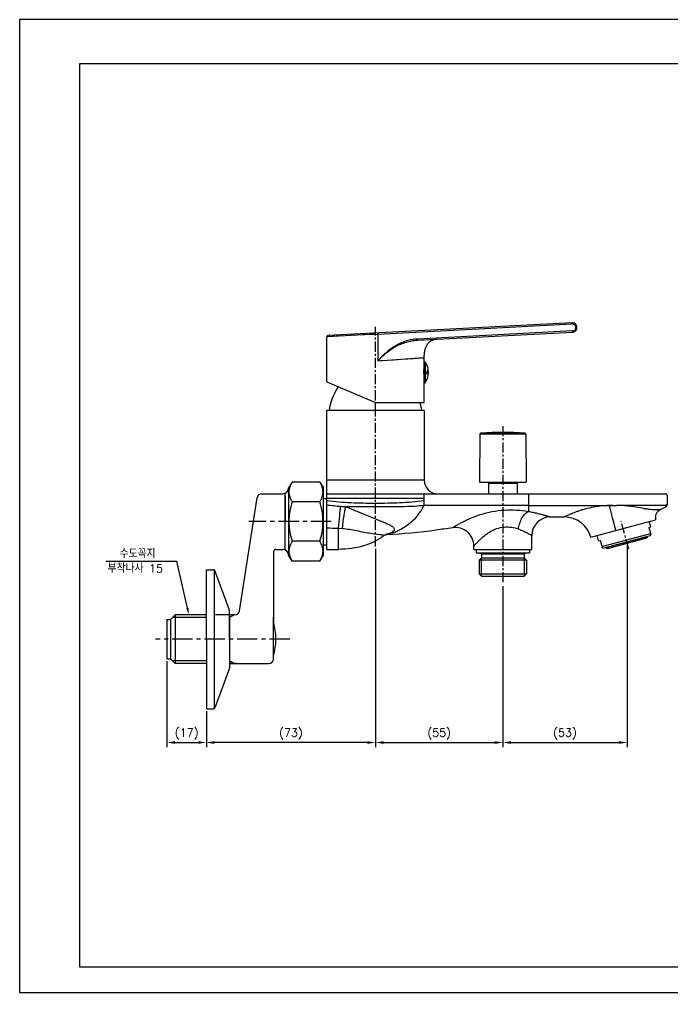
# Model space of a CAD drawing. Extents: x -4009 to -3415, y -5642 to -5222.
# Drawn here: x -4009.2 to -3727.3, y -5642.1 to -5222.1 of the extents above; entities that cross this region are included whole.
import ezdxf

# ---------------------------------------------------------------- set-up
doc = ezdxf.new("R2010")
doc.units = 0
doc.header["$LTSCALE"] = 7
doc.linetypes.add('CENTER', pattern=[2, 1.25, -0.25, 0.25, -0.25])
doc.layers.get('0').update_dxf_attribs({"color": 2, "linetype": 'CONTINUOUS'})
doc.layers.get('Defpoints').update_dxf_attribs({"linetype": 'CONTINUOUS'})
for name, color, linetype in [('CL', 1, 'CENTER'), ('D', 2, 'CONTINUOUS'), ('DWG', 7, 'CONTINUOUS'), ('TXT', 4, 'CONTINUOUS')]:
    doc.layers.add(name, color=color, linetype=linetype)
doc.styles.add('DD', font='romans', dxfattribs={"bigfont": 'GHS.shx'})
doc.styles.add('GHS', font='ROMANS.shx', dxfattribs={"bigfont": 'GHS.shx'})
doc.dimstyles.new('DWJ', dxfattribs={"dimscale": 0, "dimtxt": 3.5, "dimasz": 3.5, "dimexe": 2, "dimexo": 1, "dimgap": 1, "dimtad": 1, "dimdec": 4, "dimdsep": 46, "dimtxsty": 'DD', "dimcen": 3, "dimclrd": 2, "dimclre": 2, "dimclrt": 2, "dimadec": 3, "dimazin": 2, "dimtfac": 1, "dimtdec": 4, "dimtmove": 0, "dimatfit": 3, "dimfxl": 1, "dimtvp": 1, "dimtolj": 1, "dimtzin": 0, "dimlwd": -1, "dimlwe": -1, "dimarcsym": 0})

# ---------------------------------------------------------------- blocks, each defined once
blk = doc.blocks.new('*U2')
at = {"layer": 'CL', "color": 0, "ltscale": 0.5, "transparency": 16777216}
blk.add_line((0, 13.85), (0, -54.25), dxfattribs=at)
blk = doc.blocks.new('*U3')
at = {"layer": 'CL', "color": 0, "ltscale": 0.5, "transparency": 16777216}
blk.add_line((0, -36.2), (0, 58.62), dxfattribs=at)
blk = doc.blocks.new('*U5')
at = {"layer": 'CL', "color": 0, "ltscale": 0.5, "transparency": 16777216}
blk.add_line((1.34, -4.99), (-1.93, 7.18), dxfattribs=at)
blk = doc.blocks.new('*D8')
at = {"layer": 'Defpoints', "color": 0, "transparency": 16777216}
for p in [(-3855.49, -5449.48), (-3800.49, -5465.68), (-3800.49, -5534.14)]:
    blk.add_point(p, dxfattribs=at)
at = {"layer": 'DWG', "color": 2, "transparency": 16777216}
for p, q in [((-3855.49, -5450.48), (-3855.49, -5536.14)), ((-3800.49, -5466.68), (-3800.49, -5536.14)), ((-3851.99, -5534.14), (-3803.99, -5534.14))]:
    blk.add_line(p, q, dxfattribs=at)
for points in [[(-3851.99, -5533.56), (-3851.99, -5534.72), (-3855.49, -5534.14)], [(-3803.99, -5533.56), (-3803.99, -5534.72), (-3800.49, -5534.14)]]:
    blk.add_solid(points, dxfattribs=at)
at = {"layer": 'DWG', "color": 2, "transparency": 16777216, "insert": (-3827.99, -5530.47), "char_height": 3.5, "attachment_point": 5, "style": 'DD'}
blk.add_mtext('\\A1;(55)', dxfattribs=at)
blk = doc.blocks.new('*D9')
at = {"layer": 'Defpoints', "color": 0, "transparency": 16777216}
for p in [(-3746.87, -5448.06), (-3800.49, -5465.68), (-3746.87, -5534.14)]:
    blk.add_point(p, dxfattribs=at)
at = {"layer": 'DWG', "color": 2, "transparency": 16777216}
for p, q in [((-3746.87, -5449.06), (-3746.87, -5536.14)), ((-3800.49, -5466.68), (-3800.49, -5536.14)), ((-3796.99, -5534.14), (-3750.37, -5534.14))]:
    blk.add_line(p, q, dxfattribs=at)
for points in [[(-3796.99, -5533.56), (-3796.99, -5534.72), (-3800.49, -5534.14)], [(-3750.37, -5533.56), (-3750.37, -5534.72), (-3746.87, -5534.14)]]:
    blk.add_solid(points, dxfattribs=at)
at = {"layer": 'DWG', "color": 2, "transparency": 16777216, "insert": (-3773.68, -5530.47), "char_height": 3.5, "attachment_point": 5, "style": 'DD'}
blk.add_mtext('\\A1;(53)', dxfattribs=at)
blk = doc.blocks.new('*U13')
at = {"layer": 'CL', "color": 0, "transparency": 16777216}
blk.add_line((10.85, 0), (-24.68, 0), dxfattribs=at)
blk = doc.blocks.new('*D14')
at = {"layer": 'Defpoints', "color": 0, "transparency": 16777216}
for p in [(-3855.49, -5449.48), (-3928.49, -5519.54), (-3928.49, -5534.14)]:
    blk.add_point(p, dxfattribs=at)
at = {"layer": 'DWG', "color": 2, "transparency": 16777216}
for p, q in [((-3855.49, -5450.48), (-3855.49, -5536.14)), ((-3928.49, -5520.54), (-3928.49, -5536.14)), ((-3858.99, -5534.14), (-3924.99, -5534.14))]:
    blk.add_line(p, q, dxfattribs=at)
for points in [[(-3924.99, -5533.56), (-3924.99, -5534.72), (-3928.49, -5534.14)], [(-3858.99, -5533.56), (-3858.99, -5534.72), (-3855.49, -5534.14)]]:
    blk.add_solid(points, dxfattribs=at)
at = {"layer": 'DWG', "color": 2, "transparency": 16777216, "insert": (-3891.99, -5530.47), "char_height": 3.5, "attachment_point": 5, "style": 'DD'}
blk.add_mtext('\\A1;(73)', dxfattribs=at)
blk = doc.blocks.new('*D15')
at = {"layer": 'Defpoints', "color": 0, "transparency": 16777216}
for p in [(-3945.49, -5498.04), (-3928.49, -5519.54), (-3928.49, -5534.14)]:
    blk.add_point(p, dxfattribs=at)
at = {"layer": 'DWG', "color": 2, "transparency": 16777216}
for p, q in [((-3945.49, -5499.04), (-3945.49, -5536.14)), ((-3928.49, -5520.54), (-3928.49, -5536.14)), ((-3941.99, -5534.14), (-3931.99, -5534.14))]:
    blk.add_line(p, q, dxfattribs=at)
for points in [[(-3941.99, -5533.56), (-3941.99, -5534.72), (-3945.49, -5534.14)], [(-3931.99, -5533.56), (-3931.99, -5534.72), (-3928.49, -5534.14)]]:
    blk.add_solid(points, dxfattribs=at)
at = {"layer": 'DWG', "color": 2, "transparency": 16777216, "insert": (-3936.99, -5530.47), "char_height": 3.5, "attachment_point": 5, "style": 'DD'}
blk.add_mtext('\\A1;(17)', dxfattribs=at)

msp = doc.modelspace()

# ---------------------------------------------------------------- linework, layer by layer
at = {"color": 7, "linetype": 'Continuous'}
for p, q in [((-3770.6478, -5352.99048), (-3875.97039, -5358.51021)), ((-3876.44422, -5378.46967), (-3876.44422, -5359.00952)), ((-3837.387, -5360.48813), (-3770.43874, -5356.97952)), ((-3834.44422, -5371.52728), (-3834.51716, -5371.52728)), ((-3834.5157, -5371.51572), (-3834.51698, -5371.52505)), ((-3834.51113, -5371.4825), (-3834.5157, -5371.51572)), ((-3834.50713, -5371.45381), (-3834.51113, -5371.4825)), ((-3834.50731, -5371.45564), (-3834.44422, -5371.45064)), ((-3834.44422, -5371.03364), (-3834.50713, -5371.45381)), ((-3834.44422, -5387.38364), (-3834.44422, -5368.03044)), ((-3834.44422, -5369.88364), (-3834.29993, -5369.88364)), ((-3834.56005, -5371.8609), (-3834.44422, -5371.85411)), ((-3876.44807, -5378.46804), (-3855.44422, -5387.38364)), ((-3834.44422, -5376.08499), (-3834.64399, -5376.07679)), ((-3834.44422, -5376.47402), (-3834.60772, -5376.47402)), ((-3834.5114, -5377.28286), (-3834.50712, -5377.31359)), ((-3834.44422, -5377.31665), (-3834.5073, -5377.31165)), ((-3834.50712, -5377.31359), (-3834.44422, -5377.73364)), ((-3834.44422, -5378.88364), (-3834.29993, -5378.88364)), ((-3855.44422, -5387.38364), (-3834.44422, -5387.38364)), ((-3876.49422, -5450.78364), (-3876.49422, -5390.78364)), ((-3834.49422, -5390.78364), (-3876.49422, -5390.78364)), ((-3834.49422, -5390.78364), (-3834.49422, -5420.78364)), ((-3810.41351, -5401.07631), (-3810.59422, -5421.78364)), ((-3790.57493, -5401.07631), (-3790.39422, -5421.78364)), ((-3891.49422, -5421.75181), (-3892.99422, -5424.28181)), ((-3879.49422, -5421.75181), (-3891.49422, -5421.75181)), ((-3879.49422, -5421.75181), (-3877.99422, -5424.28181)), ((-3810.59422, -5421.78364), (-3790.39422, -5421.78364)), ((-3806.42755, -5421.78364), (-3806.64422, -5422.28364)), ((-3794.56088, -5421.78364), (-3794.34422, -5422.28364)), ((-3892.99422, -5424.28181), (-3892.99422, -5453.28547)), ((-3877.99422, -5453.28547), (-3877.99422, -5424.28181)), ((-3794.34422, -5422.28364), (-3806.64422, -5422.28364)), ((-3806.64422, -5422.28364), (-3806.64422, -5426.78364)), ((-3794.34422, -5422.28364), (-3794.34422, -5426.78364)), ((-3914.22693, -5477.37148), (-3906.60098, -5428.47079)), ((-3904.6256, -5426.78364), (-3895.49422, -5426.78364)), ((-3894.49422, -5450.99235), (-3894.49422, -5426.57493)), ((-3879.49422, -5430.26772), (-3891.49422, -5430.26772)), ((-3877.99422, -5428.78364), (-3876.49422, -5428.78364)), ((-3876.49422, -5426.78364), (-3730.49422, -5426.78364)), ((-3834.49422, -5431.78364), (-3834.49422, -5426.78364)), ((-3729.49422, -5431.30313), (-3729.49422, -5427.78364)), ((-3789.49422, -5431.78364), (-3753.06877, -5431.78364)), ((-3753.06877, -5431.78364), (-3751.46241, -5431.78364)), ((-3730.49393, -5431.78364), (-3751.46241, -5431.78364)), ((-3779.99422, -5436.78364), (-3773.96842, -5436.78364)), ((-3762.56145, -5445.53652), (-3734.5496, -5438.03076)), ((-3736.68132, -5441.08662), (-3737.30249, -5438.7684)), ((-3737.45406, -5441.29368), (-3736.68132, -5441.08662)), ((-3737.45406, -5441.29368), (-3736.58961, -5444.51987)), ((-3879.49422, -5447.29956), (-3891.49422, -5447.29956)), ((-3852.44356, -5445.31903), (-3852.44332, -5445.31885)), ((-3850.97553, -5444.58852), (-3851.38842, -5444.60892)), ((-3851.1586, -5444.59877), (-3851.38828, -5444.61139)), ((-3850.67024, -5444.57127), (-3851.1586, -5444.59877)), ((-3850.67035, -5444.56935), (-3850.97553, -5444.58852)), ((-3787.99422, -5450.78364), (-3787.99422, -5444.78364)), ((-3759.1874, -5447.1171), (-3759.80856, -5444.79888)), ((-3759.1874, -5447.1171), (-3758.41465, -5446.91005)), ((-3757.5502, -5450.13624), (-3758.41465, -5446.91005)), ((-3757.71584, -5449.51805), (-3736.75525, -5443.90168)), ((-3757.3156, -5450.23903), (-3736.74138, -5444.72618)), ((-3755.32505, -5450.32682), (-3738.42147, -5445.79752)), ((-3738.09368, -5445.08853), (-3738.0678, -5445.18512)), ((-3736.74138, -5444.72618), (-3736.58961, -5444.51987)), ((-3898.49422, -5450.78364), (-3895.49422, -5450.78364)), ((-3877.99422, -5448.78364), (-3876.49422, -5448.78364)), ((-3876.49422, -5450.78364), (-3871.49422, -5450.78364)), ((-3812.99422, -5450.78364), (-3812.99422, -5449.34141)), ((-3812.99422, -5450.78364), (-3787.99422, -5450.78364)), ((-3811.99422, -5450.78364), (-3811.99422, -5452.28364)), ((-3788.99422, -5450.78364), (-3788.99422, -5452.28364)), ((-3757.3156, -5450.23903), (-3757.5502, -5450.13624)), ((-3755.96331, -5449.87668), (-3755.93742, -5449.97327)), ((-3899.49422, -5451.78364), (-3899.49422, -5485.20588)), ((-3891.49422, -5455.81547), (-3892.99422, -5453.28547)), ((-3879.49422, -5455.81547), (-3877.99422, -5453.28547)), ((-3811.99422, -5452.28364), (-3788.99422, -5452.28364)), ((-3810.74422, -5455.48364), (-3809.74422, -5454.48364)), ((-3790.24422, -5455.48364), (-3810.74422, -5455.48364)), ((-3810.74422, -5455.48364), (-3810.74422, -5461.28364)), ((-3809.74422, -5452.78364), (-3810.24422, -5452.28364)), ((-3791.24422, -5452.78364), (-3809.74422, -5452.78364)), ((-3809.74422, -5452.78364), (-3809.74422, -5454.48364)), ((-3809.74422, -5454.48364), (-3791.24422, -5454.48364)), ((-3791.24422, -5452.78364), (-3790.74422, -5452.28364)), ((-3791.24422, -5452.78364), (-3791.24422, -5454.48364)), ((-3790.24422, -5455.48364), (-3791.24422, -5454.48364)), ((-3790.24422, -5455.48364), (-3790.24422, -5461.28364)), ((-3879.49422, -5455.81547), (-3891.49422, -5455.81547)), ((-3810.74422, -5461.28364), (-3790.24422, -5461.28364)), ((-3809.74422, -5462.28364), (-3810.74422, -5461.28364)), ((-3809.74422, -5462.28364), (-3791.24422, -5462.28364)), ((-3791.24422, -5462.28364), (-3790.24422, -5461.28364)), ((-3942.01672, -5479.05859), (-3942.01672, -5500.01359)), ((-3916.20229, -5479.05859), (-3918.49422, -5479.05859)), ((-3899.49422, -5489.53609), (-3899.49422, -5480.01359)), ((-3945.49422, -5481.03609), (-3945.49422, -5498.03609)), ((-3945.49422, -5481.03609), (-3943.99422, -5481.03609)), ((-3943.99422, -5481.03609), (-3943.99422, -5498.03609)), ((-3899.49422, -5498.14694), (-3899.49422, -5489.53609)), ((-3918.49422, -5500.01359), (-3901.49422, -5500.01359)), ((-3918.49422, -5500.01359), (-3901.49422, -5500.01359))]:
    msp.add_line(p, q, dxfattribs=at)
at = {"color": 8, "linetype": 'Continuous', "true_color": 0x787878}
for p, q in [((-3854.47432, -5357.88554), (-3770.59854, -5353.48979)), ((-3855.44422, -5357.93516), (-3876.44418, -5359.00952)), ((-3876.06474, -5358.99008), (-3876.37669, -5359.00606)), ((-3875.12732, -5358.94211), (-3875.50155, -5358.96129)), ((-3873.64625, -5358.86633), (-3874.19841, -5358.89463)), ((-3871.65909, -5358.76465), (-3872.37474, -5358.80134)), ((-3869.22164, -5358.63994), (-3870.0801, -5358.68395)), ((-3866.42712, -5358.497), (-3867.39187, -5358.54646)), ((-3863.33308, -5358.33868), (-3864.39484, -5358.39311)), ((-3860.02059, -5358.16922), (-3861.14259, -5358.22674)), ((-3856.59466, -5357.99431), (-3857.74314, -5358.05301)), ((-3856.59466, -5357.99431), (-3854.47432, -5357.88554)), ((-3855.44422, -5357.93516), (-3855.47039, -5357.43584)), ((-3854.47432, -5357.88554), (-3854.47432, -5369.38009)), ((-3770.44181, -5356.48021), (-3837.38967, -5359.98879)), ((-3854.47432, -5369.38011), (-3834.44422, -5368.03046)), ((-3854.47432, -5369.3801), (-3853.28998, -5369.29989)), ((-3853.28998, -5369.29989), (-3847.54978, -5368.91347)), ((-3847.54978, -5368.91347), (-3844.38077, -5368.69992)), ((-3844.38077, -5368.69992), (-3841.52941, -5368.50782)), ((-3835.63528, -5368.11081), (-3834.74396, -5368.05066)), ((-3834.44422, -5371.67169), (-3834.53638, -5371.67169)), ((-3834.44422, -5371.54375), (-3834.51938, -5371.54375)), ((-3834.29993, -5378.88364), (-3834.29993, -5369.88364)), ((-3833.87698, -5378.65031), (-3833.87698, -5370.11698)), ((-3834.44422, -5371.80881), (-3834.55381, -5371.80881)), ((-3834.64058, -5376.11624), (-3834.44422, -5376.11624)), ((-3834.44422, -5376.25314), (-3834.62875, -5376.25314)), ((-3834.44422, -5376.43433), (-3834.61159, -5376.43433)), ((-3855.4944, -5390.78362), (-3855.49439, -5387.38364)), ((-3790.57493, -5401.07631), (-3810.41351, -5401.07631)), ((-3791.04341, -5400.58166), (-3809.94503, -5400.58166)), ((-3876.49422, -5420.78364), (-3834.49422, -5420.78364)), ((-3834.49422, -5428.78364), (-3876.49422, -5428.78364)), ((-3789.49422, -5426.78364), (-3789.49425, -5434.38293)), ((-3754.49422, -5431.82068), (-3754.49422, -5431.78364)), ((-3739.27929, -5433.20179), (-3739.30596, -5433.19715)), ((-3871.49422, -5450.78364), (-3871.49422, -5441.67705)), ((-3871.49422, -5441.6772), (-3869.79991, -5441.77356)), ((-3755.93742, -5449.97327), (-3738.06792, -5445.18515))]:
    msp.add_line(p, q, dxfattribs=at)
at = {"linetype": 'Continuous'}
msp.add_lwpolyline([(-4009.17648, -5642.05463), (-3415.17648, -5642.05463), (-3415.17648, -5222.05463), (-4009.17648, -5222.05463)], close=True, dxfattribs=at)
at = {"color": 7, "linetype": 'Continuous'}
for points in [[(-3875.97039, -5358.5102), (-3876.03176, -5358.51724), (-3876.09282, -5358.53211), (-3876.15201, -5358.55474), (-3876.20736, -5358.58437), (-3876.25807, -5358.62029), (-3876.30428, -5358.6626), (-3876.34487, -5358.7104), (-3876.37893, -5358.76248), (-3876.40646, -5358.81892), (-3876.42667, -5358.87824), (-3876.43924, -5358.93912), (-3876.44416, -5359.00186), (-3876.44422, -5359.00952)], [(-3871.50516, -5380.56617), (-3872.04393, -5381.38293), (-3872.56806, -5382.2559), (-3873.05426, -5383.14949), (-3873.50176, -5384.06203), (-3873.91057, -5384.99354), (-3874.27954, -5385.94154), (-3874.60773, -5386.90345), (-3874.89515, -5387.8793), (-3875.14116, -5388.86736), (-3875.34487, -5389.86407), (-3875.49422, -5390.78364)], [(-3835.49422, -5390.78364), (-3835.64356, -5389.86407), (-3835.84728, -5388.86736), (-3836.09328, -5387.8793), (-3836.23927, -5387.38364)], [(-3732.46947, -5433.61422), (-3731.86568, -5433.32449), (-3731.05328, -5432.88206), (-3730.28568, -5432.38999), (-3729.8866, -5432.09826)], [(-3729.88667, -5432.09832), (-3729.85663, -5432.07442), (-3729.765, -5431.98831), (-3729.68495, -5431.89148), (-3729.61817, -5431.78626), (-3729.56452, -5431.67237), (-3729.52532, -5431.55148), (-3729.50189, -5431.42766), (-3729.49422, -5431.30403)], [(-3850.6894, -5444.26616), (-3850.71324, -5444.27496), (-3850.7826, -5444.3028), (-3850.89352, -5444.35143), (-3851.04337, -5444.42301), (-3851.22568, -5444.51756), (-3851.43985, -5444.63779), (-3851.6939, -5444.7922), (-3851.98836, -5444.98645), (-3852.31496, -5445.22077), (-3852.44404, -5445.31887)]]:
    msp.add_lwpolyline(points, dxfattribs=at)
at = {"color": 8, "linetype": 'Continuous', "true_color": 0x787878}
for points in [[(-3841.52941, -5368.50782), (-3839.07698, -5368.34264), (-3837.69872, -5368.24979)], [(-3837.69872, -5368.24979), (-3837.09343, -5368.20905), (-3836.06006, -5368.13943)]]:
    msp.add_lwpolyline(points, dxfattribs=at)
at = {"color": 7, "linetype": 'Continuous'}
for centre, radius, start, end in [((-3770.54327, -5354.985), 1.99726, 272.9999999, 93), ((-3834.29993, -5370.38364), 0.5, 32.2309526, 90), ((-3840.64422, -5374.38364), 8, 327.7690474, 32.2309526), ((-3813.16219, -5374.32232), 21.5535, 185.7341775, 187.895), ((-3834.29993, -5378.38364), 0.5, 270, 327.7690474), ((-3809.91353, -5401.08067), 0.5, 93.6123368, 179.5), ((-3800.49422, -5550.28364), 150, 86.3876632, 93.6123368), ((-3791.07491, -5401.08067), 0.5, 0.5, 86.3876632), ((-3828.49422, -5420.78364), 6, 180, 270), ((-3904.6256, -5428.78366), 2, 90.0000448, 171), ((-3730.49422, -5427.78364), 1, 0, 90), ((-3855.49422, -5421.3221), 23.46154, 281.6760031, 333.5189602), ((-3730.89822, -5437.05238), 3.78018, 114.5605445, 195), ((-3779.99422, -5444.78364), 8, 90, 180), ((-3773.96842, -5448.59301), 11.80936, 15, 90), ((-3820.99422, -5449.34141), 8, 0, 99.2041333), ((-3738.55076, -5445.31453), 0.5, 285, 15), ((-3898.49422, -5451.78364), 1, 90, 180), ((-3755.45446, -5449.84386), 0.5, 195, 285), ((-3916.20229, -5477.05861), 2, 270, 350.9999633), ((-3901.49748, -5498.00533), 2.00826, 270.0929923, 355.9564459)]:
    msp.add_arc(centre, radius, start, end, dxfattribs=at)
at = {"color": 8, "linetype": 'Continuous', "true_color": 0x787878}
for centre, radius, start, end in [((-3770.52013, -5354.985), 1.4972, 272.9981971, 93.0018035), ((-3858.03507, -5278.87992), 153.81958, 265.369716, 266.1599769), ((-3752.2608, -5490.33209), 58.55403, 90.790631, 92.1859549), ((-3707.67341, -5252.4106), 183.53308, 259.9480735, 260.0754703), ((-3718.70271, -5315.50285), 119.48404, 260.0835463, 260.3000176), ((-3862.46189, -5219.2723), 222.58827, 266.3855847, 267.6743762), ((-3853.29331, -5433.01791), 11.5599, 282.7942023, 283.0575945)]:
    msp.add_arc(centre, radius, start, end, dxfattribs=at)
for points, knots in [([(-3770.59854, -5353.48979), (-3770.60175, -5353.42842), (-3770.60724, -5353.33712), (-3770.61621, -5353.21953), (-3770.62303, -5353.14097), (-3770.63006, -5353.07862), (-3770.63577, -5353.02957), (-3770.64168, -5353.00755), (-3770.64466, -5352.99037), (-3770.64779, -5352.99053)], [0, 0, 0, 0, 0.366644068, 0.545162034, 0.70474262, 0.834147697, 0.927351181, 0.9812955, 1, 1, 1, 1]), ([(-3854.52358, -5357.38622), (-3854.52045, -5357.38606), (-3854.51747, -5357.40324), (-3854.51155, -5357.42527), (-3854.50584, -5357.47433), (-3854.49882, -5357.53668), (-3854.49199, -5357.61525), (-3854.48302, -5357.73285), (-3854.47753, -5357.82416), (-3854.47432, -5357.88554)], [0, 0, 0, 0, 0.018709376, 0.072660136, 0.165870223, 0.295280283, 0.454862554, 0.633377501, 1, 1, 1, 1]), ([(-3770.43874, -5356.97946), (-3770.43562, -5356.9793), (-3770.43444, -5356.96198), (-3770.43088, -5356.93955), (-3770.43031, -5356.89042), (-3770.42984, -5356.828), (-3770.43124, -5356.74958), (-3770.43457, -5356.63226), (-3770.43862, -5356.54131), (-3770.44181, -5356.48021)], [0, 0, 0, 0, 0.018737497, 0.072718488, 0.165918226, 0.295266288, 0.454745806, 0.633183397, 1, 1, 1, 1]), ([(-3854.47433, -5369.38011), (-3853.90487, -5368.78409), (-3852.7402, -5367.6158), (-3850.26477, -5365.43981), (-3846.86624, -5363.08583), (-3843.05041, -5361.46662), (-3839.84595, -5360.71388), (-3838.20755, -5360.53113), (-3837.38661, -5360.48811)], [0, 0, 0, 0, 0.125285898, 0.250549626, 0.500657545, 0.750171764, 0.875058174, 1, 1, 1, 1]), ([(-3837.38967, -5359.9888), (-3838.22586, -5360.03263), (-3839.89506, -5360.22117), (-3843.15009, -5361.01903), (-3846.9771, -5362.78374), (-3851.00068, -5365.78641), (-3853.3573, -5368.14831), (-3854.47432, -5369.38009)], [0, 0, 0, 0, 0.125518143, 0.251021044, 0.501164051, 0.750738546, 1, 1, 1, 1]), ([(-3837.38967, -5359.98879), (-3837.38647, -5360.04995), (-3837.38242, -5360.14096), (-3837.37909, -5360.25834), (-3837.37769, -5360.33676), (-3837.37816, -5360.39915), (-3837.37873, -5360.44825), (-3837.38229, -5360.47065), (-3837.38348, -5360.48795), (-3837.38659, -5360.48811)], [0, 0, 0, 0, 0.367076884, 0.545556845, 0.705012824, 0.834283427, 0.927387495, 0.981292932, 1, 1, 1, 1]), ([(-3834.49422, -5429.76264), (-3837.9542, -5430.27168), (-3844.96114, -5430.82909), (-3855.49419, -5431.00677), (-3866.02724, -5430.82907), (-3873.03422, -5430.27173), (-3876.49422, -5429.76264)], [0, 0, 0, 0, 0.249254812, 0.499998962, 0.750743928, 1, 1, 1, 1]), ([(-3871.49422, -5441.6772), (-3871.31449, -5439.84164), (-3870.98943, -5436.67933), (-3870.6297, -5433.52033), (-3870.45227, -5432.19748)], [0, 0, 0, 0, 0.58015719, 1, 1, 1, 1]), ([(-3869.79991, -5441.77356), (-3869.58321, -5439.94079), (-3869.24571, -5437.36226), (-3868.72601, -5434.22634), (-3868.46714, -5432.91814), (-3868.3365, -5432.35418)], [0, 0, 0, 0, 0.58062218, 0.817876504, 1, 1, 1, 1]), ([(-3834.49422, -5431.78364), (-3837.27396, -5432.18259), (-3841.50491, -5432.37225), (-3847.13596, -5432.39538), (-3852.79055, -5432.3802), (-3858.44607, -5432.38104), (-3864.09978, -5432.39557), (-3866.9252, -5432.38238), (-3868.33657, -5432.35416)], [0, 0, 0, 0, 0.248792272, 0.373869593, 0.499109882, 0.749699861, 0.874936126, 1, 1, 1, 1]), ([(-3868.3365, -5432.35418), (-3867.63093, -5432.61334), (-3866.22028, -5433.20617), (-3864.0765, -5434.08179), (-3861.90654, -5434.98279), (-3859.03711, -5436.16183), (-3856.22305, -5437.30784), (-3853.51267, -5438.40783), (-3851.67062, -5439.16454), (-3850.05354, -5439.86641), (-3848.89458, -5440.44024), (-3848.16466, -5440.91077), (-3847.68274, -5441.30729), (-3847.34377, -5441.77636), (-3847.34365, -5442.28076), (-3847.4927, -5442.63028), (-3847.7679, -5442.96257), (-3848.33108, -5443.41736), (-3849.31156, -5443.90152), (-3850.19165, -5444.16528), (-3850.68158, -5444.27891)], [0, 0, 0, 0, 0.081695876, 0.166229529, 0.251715461, 0.337054785, 0.503402414, 0.581953762, 0.654973866, 0.719839411, 0.773526329, 0.79540803, 0.813844642, 0.841826657, 0.853962343, 0.867015657, 0.882307447, 0.900432428, 0.945337717, 1, 1, 1, 1]), ([(-3822.27384, -5441.44441), (-3822.27941, -5441.44529), (-3822.23295, -5441.42126), (-3822.2119, -5441.40363), (-3822.11673, -5441.34842), (-3821.9564, -5441.24956), (-3821.66343, -5441.07365), (-3821.23872, -5440.81921), (-3820.70422, -5440.50529), (-3820.07543, -5440.14417), (-3819.36009, -5439.74438), (-3818.26453, -5439.15086), (-3816.74067, -5438.37157), (-3813.99463, -5437.09559), (-3810.16772, -5435.62743), (-3805.17199, -5434.3547), (-3799.88949, -5433.69953), (-3794.61499, -5433.70506), (-3791.1575, -5434.09831), (-3789.49406, -5434.38297)], [0, 0, 0, 0, 0.000492967, 0.002116388, 0.004853996, 0.008677529, 0.019444581, 0.034092347, 0.052246941, 0.073516632, 0.097509322, 0.123862395, 0.182429963, 0.247076721, 0.3884913, 0.540012418, 0.696545654, 0.852486858, 1, 1, 1, 1]), ([(-3793.7868, -5441.97083), (-3793.66566, -5441.16989), (-3793.28882, -5439.56032), (-3792.3551, -5437.33525), (-3791.11125, -5435.51637), (-3790.03511, -5434.63866), (-3789.49406, -5434.38297)], [0, 0, 0, 0, 0.270252939, 0.54888571, 0.800351411, 1, 1, 1, 1]), ([(-3789.49425, -5434.38293), (-3788.8413, -5434.50131), (-3787.58601, -5434.74829), (-3785.79514, -5435.15218), (-3784.1879, -5435.55568), (-3782.97934, -5435.88561), (-3782.12941, -5436.12971), (-3781.59002, -5436.28898), (-3781.12341, -5436.42997), (-3780.73433, -5436.54998), (-3780.46015, -5436.6355), (-3780.2831, -5436.69183), (-3780.18159, -5436.72318), (-3780.10482, -5436.74986), (-3780.044, -5436.76424), (-3780.01784, -5436.7815), (-3779.99469, -5436.7797), (-3779.99422, -5436.78364)], [0, 0, 0, 0, 0.203026734, 0.3913551, 0.561620872, 0.709979392, 0.774622102, 0.832165222, 0.882052442, 0.923747599, 0.956759213, 0.969874799, 0.980667382, 0.989102581, 0.995149097, 0.998785391, 1, 1, 1, 1]), ([(-3754.49422, -5431.82068), (-3755.81149, -5431.8705), (-3758.38799, -5432.07751), (-3762.09149, -5432.67616), (-3764.97612, -5433.36745), (-3767.07902, -5433.99138), (-3768.47696, -5434.45567), (-3769.73067, -5434.91426), (-3770.82987, -5435.35051), (-3771.76728, -5435.74852), (-3772.4435, -5436.05235), (-3772.90052, -5436.26474), (-3773.17997, -5436.39715), (-3773.41648, -5436.51103), (-3773.61001, -5436.60583), (-3773.76054, -5436.67946), (-3773.85917, -5436.72963), (-3773.9164, -5436.75666), (-3773.94344, -5436.77283), (-3773.95929, -5436.77622), (-3773.96675, -5436.78475), (-3773.96842, -5436.78364)], [0, 0, 0, 0, 0.195339157, 0.382496594, 0.555408167, 0.634474208, 0.707491646, 0.773649992, 0.832265677, 0.882715739, 0.924550207, 0.94211322, 0.957394751, 0.970370947, 0.981017395, 0.989312126, 0.995245277, 0.997324172, 0.998810157, 0.999702383, 1, 1, 1, 1]), ([(-3751.69466, -5442.62477), (-3752.24198, -5440.58215), (-3753.19078, -5436.98488), (-3754.11948, -5433.38201), (-3754.49422, -5431.82068)], [0, 0, 0, 0, 0.5684077, 1, 1, 1, 1]), ([(-3739.70739, -5433.12643), (-3741.52514, -5432.80437), (-3745.41108, -5432.0956), (-3749.3609, -5431.81514), (-3751.4624, -5431.78364)], [0, 0, 0, 0, 0.467617113, 1, 1, 1, 1]), ([(-3732.46947, -5433.61422), (-3732.46232, -5433.61095), (-3732.53362, -5433.62806), (-3732.57024, -5433.63047), (-3732.71957, -5433.65838), (-3732.88823, -5433.68205), (-3733.12197, -5433.71196), (-3733.52757, -5433.75082), (-3734.16297, -5433.7806), (-3735.06909, -5433.76367), (-3736.16368, -5433.6764), (-3737.44021, -5433.51029), (-3738.34931, -5433.36156), (-3738.83446, -5433.27869)], [0, 0, 0, 0, 0.00368279, 0.015691331, 0.035814661, 0.064000187, 0.100211896, 0.144310663, 0.255654295, 0.397307951, 0.56866416, 0.769515074, 1, 1, 1, 1]), ([(-3729.8863, -5432.09805), (-3729.88517, -5432.10111), (-3729.90917, -5432.09357), (-3729.92867, -5432.09941), (-3729.98595, -5432.08949), (-3730.09377, -5432.06703), (-3730.28533, -5431.97966), (-3730.41993, -5431.85972), (-3730.49422, -5431.78364)], [0, 0, 0, 0, 0.013959147, 0.056441152, 0.128705811, 0.233571228, 0.545396921, 1, 1, 1, 1]), ([(-3869.79991, -5441.77354), (-3868.81573, -5441.82982), (-3866.73616, -5442.10701), (-3863.60517, -5442.67401), (-3860.46158, -5443.29776), (-3857.95087, -5443.75087), (-3856.09954, -5444.0218), (-3854.89367, -5444.17308), (-3853.85392, -5444.27972), (-3853.02398, -5444.37171), (-3852.47318, -5444.45664), (-3852.17507, -5444.56692), (-3852.04095, -5444.66875), (-3852.01224, -5444.82276), (-3852.08929, -5444.98008), (-3852.23569, -5445.14898), (-3852.36681, -5445.25924), (-3852.44357, -5445.31851)], [0, 0, 0, 0, 0.157133635, 0.333759029, 0.507312756, 0.667950838, 0.740361675, 0.805515662, 0.861694128, 0.90683924, 0.938940253, 0.94978842, 0.957630634, 0.964372713, 0.97283522, 0.984542298, 1, 1, 1, 1]), ([(-3806.15787, -5443.21809), (-3805.22958, -5442.64884), (-3803.25246, -5441.67649), (-3800.02366, -5440.99966), (-3796.80494, -5441.13003), (-3794.75072, -5441.635), (-3793.78655, -5441.97087)], [0, 0, 0, 0, 0.254205187, 0.509480344, 0.761654393, 1, 1, 1, 1]), ([(-3793.78657, -5441.97092), (-3792.98745, -5442.24931), (-3791.56564, -5442.82935), (-3789.79321, -5443.73302), (-3788.65644, -5444.37278), (-3788.13419, -5444.70315), (-3787.99422, -5444.78364)], [0, 0, 0, 0, 0.393572676, 0.712683432, 0.92490306, 1, 1, 1, 1]), ([(-3812.99422, -5449.34136), (-3812.98995, -5449.34017), (-3812.98133, -5449.32193), (-3812.95185, -5449.29738), (-3812.90971, -5449.24566), (-3812.84787, -5449.17868), (-3812.77025, -5449.09114), (-3812.63404, -5448.93969), (-3812.42607, -5448.70911), (-3812.13315, -5448.38875), (-3811.78611, -5448.01585), (-3811.38958, -5447.59923), (-3810.78001, -5446.97534), (-3809.92703, -5446.14304), (-3808.79456, -5445.12898), (-3807.53774, -5444.12587), (-3806.6314, -5443.50846), (-3806.15787, -5443.21809)], [0, 0, 0, 0, 0.001441889, 0.005748968, 0.012894244, 0.022850722, 0.035572926, 0.050955225, 0.089228952, 0.136709303, 0.192366972, 0.255163742, 0.324068333, 0.476500321, 0.643297097, 0.819054217, 1, 1, 1, 1])]:
    msp.add_open_spline(points, degree=3, knots=knots, dxfattribs=at)
at = {"color": 7, "linetype": 'Continuous'}
for points, knots in [([(-3834.44422, -5368.03046), (-3834.44422, -5367.42694), (-3834.39652, -5366.28933), (-3834.14569, -5364.69672), (-3833.7172, -5363.32775), (-3833.10502, -5362.18297), (-3832.3028, -5361.26924), (-3831.31204, -5360.59871), (-3830.14493, -5360.17705), (-3829.30286, -5360.06446), (-3828.8629, -5360.04141)], [0, 0, 0, 0, 0.16510456, 0.310883666, 0.439879334, 0.555743558, 0.663472184, 0.769220456, 0.879475795, 1, 1, 1, 1]), ([(-3834.51698, -5371.52505), (-3834.56107, -5371.8477), (-3834.74853, -5373.48934), (-3834.74038, -5375.15573), (-3834.60784, -5376.4758)], [0, 0, 0, 0, 0.197078841, 1, 1, 1, 1]), ([(-3833.01434, -5373.53364), (-3833.02249, -5373.53364), (-3833.03964, -5373.53658), (-3833.06419, -5373.54916), (-3833.08796, -5373.56939), (-3833.12093, -5373.60911), (-3833.1583, -5373.67849), (-3833.19588, -5373.78246), (-3833.22732, -5373.90986), (-3833.25109, -5374.05634), (-3833.26592, -5374.21644), (-3833.26926, -5374.32717), (-3833.26926, -5374.38364)], [0, 0, 0, 0, 0.026264668, 0.054977016, 0.087928795, 0.126229635, 0.220776764, 0.33998549, 0.482024974, 0.643125785, 0.817960394, 1, 1, 1, 1]), ([(-3833.01434, -5375.23364), (-3833.02249, -5375.23364), (-3833.03964, -5375.2307), (-3833.06419, -5375.21813), (-3833.08796, -5375.1979), (-3833.12093, -5375.15818), (-3833.1583, -5375.0888), (-3833.19588, -5374.98483), (-3833.22732, -5374.85743), (-3833.25109, -5374.71095), (-3833.26592, -5374.55085), (-3833.26926, -5374.44011), (-3833.26926, -5374.38364)], [0, 0, 0, 0, 0.026264637, 0.054976965, 0.087928778, 0.126229601, 0.220776729, 0.339985477, 0.482024983, 0.643125802, 0.817960405, 1, 1, 1, 1]), ([(-3832.76767, -5374.38364), (-3832.76767, -5374.32724), (-3832.77079, -5374.21663), (-3832.78467, -5374.05664), (-3832.80706, -5373.91018), (-3832.8369, -5373.78271), (-3832.87291, -5373.67865), (-3832.90913, -5373.60914), (-3832.94142, -5373.56937), (-3832.96484, -5373.54913), (-3832.98917, -5373.53656), (-3833.00623, -5373.53364), (-3833.01434, -5373.53364)], [0, 0, 0, 0, 0.182378121, 0.357538845, 0.51890427, 0.661062547, 0.780165609, 0.874373582, 0.912454032, 0.945195569, 0.973761098, 1, 1, 1, 1]), ([(-3832.76767, -5374.38364), (-3832.76767, -5374.44005), (-3832.77079, -5374.55066), (-3832.78467, -5374.71065), (-3832.80706, -5374.85711), (-3832.8369, -5374.98458), (-3832.87291, -5375.08863), (-3832.90913, -5375.15815), (-3832.94142, -5375.19792), (-3832.96484, -5375.21816), (-3832.98917, -5375.23073), (-3833.00623, -5375.23364), (-3833.01434, -5375.23364)], [0, 0, 0, 0, 0.182378775, 0.357539911, 0.518905493, 0.661063634, 0.780166349, 0.87437393, 0.912454216, 0.945195652, 0.973761112, 1, 1, 1, 1]), ([(-3891.49422, -5421.75181), (-3891.69564, -5422.09154), (-3892.06573, -5422.77512), (-3892.50242, -5423.8365), (-3892.7822, -5424.91669), (-3892.87914, -5426.00978), (-3892.7822, -5427.10286), (-3892.50242, -5428.18304), (-3892.06571, -5429.24442), (-3891.69564, -5429.928), (-3891.49422, -5430.26772)], [0, 0, 0, 0, 0.131084321, 0.257586904, 0.38002792, 0.500001439, 0.619974551, 0.742415026, 0.868916783, 1, 1, 1, 1]), ([(-3879.49422, -5430.26772), (-3879.2928, -5429.92799), (-3878.92271, -5429.24441), (-3878.48601, -5428.18303), (-3878.20623, -5427.10284), (-3878.1093, -5426.00975), (-3878.20624, -5424.91667), (-3878.48602, -5423.83649), (-3878.92272, -5422.77511), (-3879.2928, -5422.09153), (-3879.49422, -5421.75181)], [0, 0, 0, 0, 0.131084321, 0.257586904, 0.38002792, 0.500001439, 0.619974551, 0.742415026, 0.868916783, 1, 1, 1, 1]), ([(-3891.49422, -5430.26772), (-3891.90385, -5431.64955), (-3892.41663, -5433.75777), (-3892.78382, -5436.62014), (-3892.87866, -5438.78366), (-3892.78381, -5440.94718), (-3892.41663, -5443.80953), (-3891.90385, -5445.91774), (-3891.49422, -5447.29956)], [0, 0, 0, 0, 0.24994672, 0.374974618, 0.50000146, 0.625027837, 0.750055134, 1, 1, 1, 1]), ([(-3879.49422, -5447.29956), (-3879.08459, -5445.91773), (-3878.5718, -5443.80951), (-3878.20462, -5440.94714), (-3878.10977, -5438.78362), (-3878.20463, -5436.6201), (-3878.57181, -5433.75775), (-3879.08459, -5431.64954), (-3879.49422, -5430.26772)], [0, 0, 0, 0, 0.24994672, 0.374974618, 0.50000146, 0.625027837, 0.750055134, 1, 1, 1, 1]), ([(-3789.49422, -5431.78364), (-3792.19999, -5431.78398), (-3797.60933, -5431.7891), (-3804.36762, -5431.78543), (-3809.76415, -5431.78283), (-3813.79008, -5431.78217), (-3817.7736, -5431.78519), (-3821.65356, -5431.78999), (-3824.77134, -5431.77843), (-3827.10019, -5431.77703), (-3828.63595, -5431.7863), (-3829.97113, -5431.78295), (-3831.08546, -5431.7721), (-3831.984, -5431.77497), (-3832.68906, -5431.78478), (-3833.23006, -5431.78851), (-3833.63818, -5431.78644), (-3833.93993, -5431.78202), (-3834.1606, -5431.78328), (-3834.31041, -5431.78236), (-3834.41563, -5431.79256), (-3834.46076, -5431.78144), (-3834.49267, -5431.78876), (-3834.49427, -5431.78365)], [0, 0, 0, 0, 0.18038339, 0.360619252, 0.450548399, 0.540148886, 0.629011759, 0.716114425, 0.798810181, 0.836862795, 0.871369238, 0.901194642, 0.925873166, 0.945659495, 0.961096164, 0.972878565, 0.98173296, 0.988286869, 0.993037544, 0.996348326, 0.99848402, 0.999643114, 1, 1, 1, 1]), ([(-3729.49422, -5430.78203), (-3729.49422, -5431.03733), (-3729.70687, -5431.56927), (-3730.23865, -5431.78364), (-3730.49393, -5431.78364)], [0, 0, 0, 0, 0.500009956, 1, 1, 1, 1]), ([(-3822.27384, -5441.44441), (-3824.62779, -5441.82584), (-3834.04855, -5443.23309), (-3843.54153, -5444.16321), (-3850.67024, -5444.57127)], [0, 0, 0, 0, 0.250357231, 1, 1, 1, 1]), ([(-3891.49422, -5447.29956), (-3891.69564, -5447.63929), (-3892.06573, -5448.32287), (-3892.50242, -5449.38425), (-3892.7822, -5450.46444), (-3892.87914, -5451.55753), (-3892.7822, -5452.65061), (-3892.50242, -5453.73079), (-3892.06571, -5454.79217), (-3891.69564, -5455.47575), (-3891.49422, -5455.81547)], [0, 0, 0, 0, 0.131084321, 0.257586904, 0.38002792, 0.500001439, 0.619974551, 0.742415026, 0.868916783, 1, 1, 1, 1]), ([(-3879.49422, -5455.81547), (-3879.2928, -5455.47574), (-3878.92271, -5454.79216), (-3878.48601, -5453.73078), (-3878.20623, -5452.65059), (-3878.1093, -5451.5575), (-3878.20624, -5450.46442), (-3878.48602, -5449.38424), (-3878.92272, -5448.32286), (-3879.2928, -5447.63928), (-3879.49422, -5447.29956)], [0, 0, 0, 0, 0.131084321, 0.257586904, 0.38002792, 0.500001439, 0.619974551, 0.742415026, 0.868916783, 1, 1, 1, 1]), ([(-3852.44326, -5445.3188), (-3853.62034, -5446.22957), (-3856.30722, -5447.78381), (-3860.82333, -5449.43783), (-3865.94194, -5450.51992), (-3869.57588, -5450.78366), (-3871.48543, -5450.78366)], [0, 0, 0, 0, 0.221999722, 0.45867708, 0.715162191, 1, 1, 1, 1])]:
    msp.add_open_spline(points, degree=3, knots=knots, dxfattribs=at)
at = {"color": 8, "linetype": 'Continuous', "true_color": 0x787878}
msp.add_open_spline([(-3876.49422, -5431.51948), (-3874.48896, -5431.81301), (-3872.47219, -5432.03282), (-3870.45227, -5432.19748)], degree=3, dxfattribs=at)
at = {"layer": 'CL'}
msp.add_line((-3892.49422, -5489.53609), (-3950.49422, -5489.53609), dxfattribs=at)
at = {"layer": 'D'}
msp.add_line((-3971.85591, -5455.80798), (-3941.29798, -5455.80798), dxfattribs=at)
at = {"layer": 'D', "color": 7}
for q in [(-3928.49422, -5459.53609), (-3928.49422, -5519.53609)]:
    msp.add_line((-3928.49422, -5489.53609), q, dxfattribs=at)
at = {"layer": 'D'}
msp.add_lwpolyline([(-3936.69913, -5476.14993), (-3941.29798, -5455.80798)], dxfattribs=at)
msp.add_solid([(-3936.21143, -5476.03968), (-3936.03759, -5479.07608), (-3937.18682, -5476.26019)], dxfattribs=at)
at = {"layer": 'DWG'}
for p, q in [((-3894.49422, -5427.78364), (-3894.49422, -5438.78364)), ((-3894.49422, -5449.28364), (-3894.49422, -5438.78364)), ((-3809.74422, -5462.28364), (-3809.74422, -5454.48364)), ((-3791.24422, -5454.48364), (-3791.24422, -5462.28364)), ((-3928.49422, -5459.53609), (-3925.26392, -5459.53609)), ((-3924.99422, -5519.45711), (-3924.99422, -5459.61507)), ((-3918.49422, -5477.03609), (-3924.79452, -5459.86387)), ((-3943.99422, -5481.03609), (-3942.01672, -5479.05859)), ((-3928.49422, -5479.05859), (-3942.01672, -5479.05859)), ((-3918.49422, -5479.05859), (-3924.49422, -5479.05859)), ((-3918.49422, -5489.53609), (-3918.49422, -5477.03609)), ((-3916.19385, -5479.05859), (-3918.49422, -5479.05859)), ((-3918.49422, -5479.05859), (-3918.49422, -5489.53609)), ((-3918.49422, -5489.53609), (-3918.49422, -5500.01359)), ((-3918.49422, -5489.53609), (-3918.49422, -5502.03609)), ((-3945.49422, -5498.03609), (-3943.99422, -5498.03609)), ((-3943.99422, -5498.03609), (-3942.01672, -5500.01359)), ((-3928.49422, -5500.01359), (-3942.01672, -5500.01359)), ((-3915.49422, -5500.01359), (-3918.49422, -5500.01359)), ((-3918.49422, -5502.03609), (-3924.79452, -5519.20831)), ((-3928.49422, -5519.53609), (-3925.26392, -5519.53609))]:
    msp.add_line(p, q, dxfattribs=at)
at = {"layer": 'DWG', "color": 2}
for p, q in [((-3928.49422, -5480.18609), (-3943.14422, -5480.18609)), ((-3916.54133, -5479.05859), (-3918.49422, -5480.18609)), ((-3928.49422, -5498.88609), (-3943.14422, -5498.88609)), ((-3916.54133, -5500.01359), (-3918.49422, -5498.88609))]:
    msp.add_line(p, q, dxfattribs=at)
at = {"layer": 'DWG'}
for centre, radius, start, end in [((-3895.49422, -5424.28364), 2.5, 270, 0), ((-3895.49422, -5453.28364), 2.5, 0, 90), ((-3925.26392, -5460.03609), 0.5, 20.1475427, 90), ((-3925.63921, -5489.53609), 27.14499, 344.3996213, 15.6003787), ((-3925.26392, -5519.03609), 0.5, 270, 339.8524573)]:
    msp.add_arc(centre, radius, start, end, dxfattribs=at)
at = {"layer": 'TXT', "color": 4}
for p, q in [((-3983.17648, -5241.05463), (-3429.17648, -5241.05463)), ((-3983.17648, -5631.05463), (-3983.17648, -5241.05463))]:
    msp.add_line(p, q, dxfattribs=at)
at = {"layer": 'TXT', "color": 4, "linetype": 'Continuous'}
msp.add_line((-3429.17648, -5631.05463), (-3983.17648, -5631.05463), dxfattribs=at)

# ---------------------------------------------------------------- block references
at = {"layer": 'CL', "ltscale": 0.5}
for name, p in [('*U3', (-3855.49422, -5413.28364)), ('*U2', (-3800.49422, -5411.42997)), ('*U5', (-3747.50213, -5445.71496))]:
    msp.add_blockref(name, p, dxfattribs=at)
at = {"layer": 'CL'}
msp.add_blockref('*U13', (-3885.49422, -5438.78364), dxfattribs=at)

# ---------------------------------------------------------------- texts
at = {"layer": 'D', "style": 'GHS'}
for s, p in [('수도꼭지', (-3965.90496, -5454.46791)), ('부착나사 15', (-3971.09689, -5460.77944))]:
    msp.add_text(s, height=3.5, dxfattribs=at).set_placement(p)

# ---------------------------------------------------------------- dimensions: what is measured, and where the dimension line sits
at = {"layer": 'DWG'}
for base, p1, p2, text, picture, middle in [((-3928.49422, -5534.13902), (-3855.49422, -5449.48277), (-3928.49422, -5519.53609), '(<>)', '*D14', (-3891.99422, -5530.47235)), ((-3800.49422, -5534.13902), (-3855.49422, -5449.48277), (-3800.49422, -5465.68027), '(<>)', '*D8', (-3827.99422, -5530.47235)), ((-3746.8732, -5534.13902), (-3800.49422, -5465.68027), (-3746.8732, -5448.06216), '(53)', '*D9', (-3773.68371, -5530.47235)), ((-3928.49422, -5534.13902), (-3945.49422, -5498.03609), (-3928.49422, -5519.53609), '(<>)', '*D15', (-3936.99422, -5530.47235))]:
    dim = msp.add_linear_dim(base=base, p1=p1, p2=p2, text=text, dimstyle='DWJ', override={"dimscale": 1}, dxfattribs=at)
    dim.commit()
    dim.dimension.update_dxf_attribs({"geometry": picture, "text_midpoint": middle})

doc.saveas('drawing.dxf')
